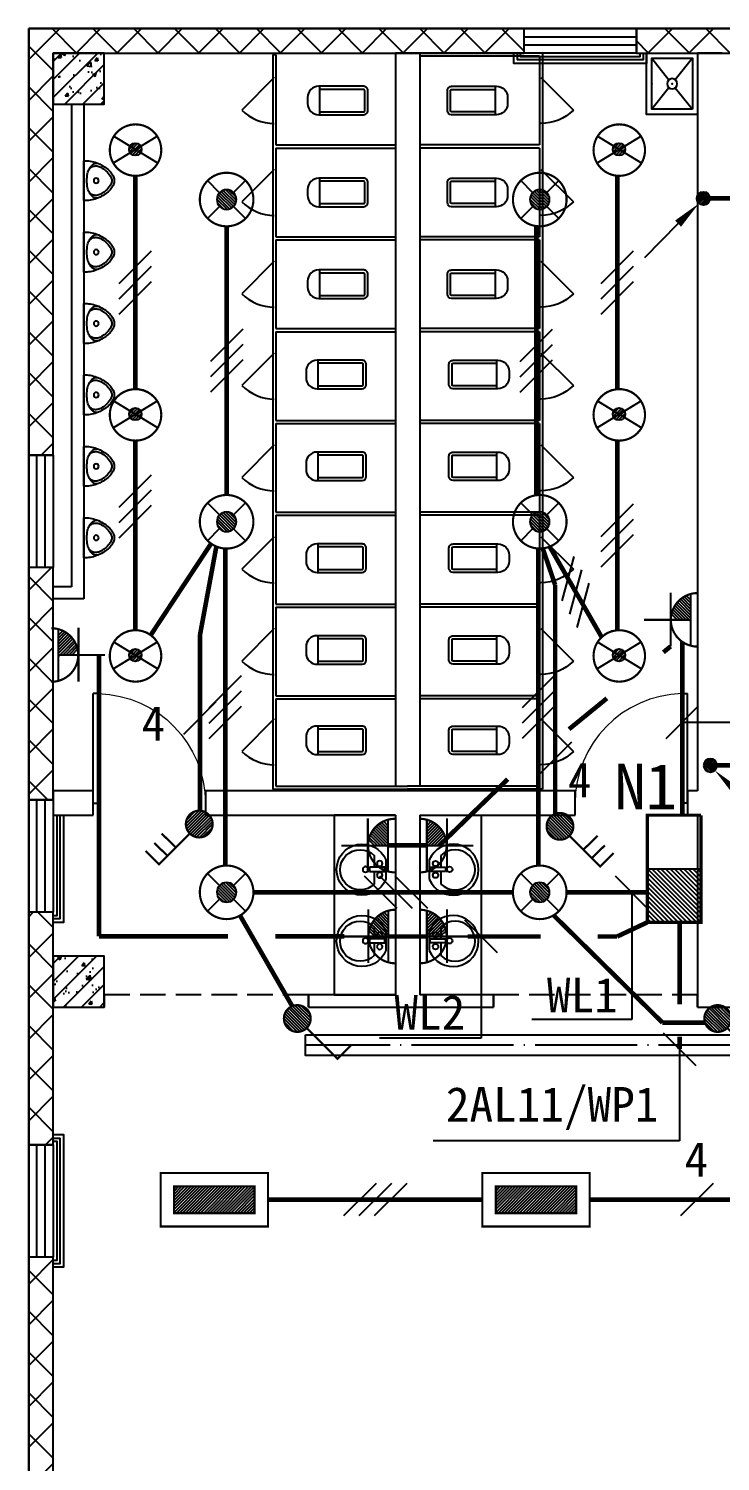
# Model space of a CAD drawing. Header units: millimetres. Extents: x -633009578 to 5705885, y -633235091 to 2571734.
# Drawn here: x 2777580 to 2784352, y 1977798 to 1991840 of the extents above; entities that cross this region are included whole.
import ezdxf

# ---------------------------------------------------------------- set-up
doc = ezdxf.new("R2010")
doc.units = ezdxf.units.MM
doc.header["$LTSCALE"] = 1000
doc.header["$MEASUREMENT"] = 0
doc.linetypes.add('DASH', pattern=[0.35, 0.25, -0.1])
doc.linetypes.add('DOTE', pattern=[2.4200000000000004, 2, -0.2, 0.02, -0.2])
doc.layers.get('0').update_dxf_attribs({"color": 9})
for name, color, linetype in [('3T_WOOD', 21, 'Continuous'), ('A-COLUM(柱)', 255, 'Continuous'), ('A-DOOR(门）', 4, 'Continuous'), ('A-F-AREA(计算)', 5, 'Continuous'), ('A-FLOR(看线)', 8, 'Continuous'), ('A-HATH(填充)', 8, 'Continuous'), ('A-LM-RAIL(栏杆)', 167, 'Continuous'), ('A-LVTY(厨卫)', 8, 'Continuous'), ('A-WALL(墙)', 255, 'Continuous'), ('A-WINDOW（窗）', 4, 'Continuous'), ('WALL', 9, 'Continuous'), ('电-弱电平面-箭头', 3, 'Continuous'), ('电-强电平面-标注', 3, 'Continuous'), ('电-强电平面-线缆', 3, 'Continuous'), ('电-桥架', 4, 'Continuous'), ('设备-动力', 3, 'Continuous'), ('设备-插座', 3, 'Continuous'), ('设备-照明', 3, 'Continuous'), ('设备-箱柜', 3, 'Continuous')]:
    doc.layers.add(name, color=color, linetype=linetype)
doc.styles.add('ELEC-DIM', font='simhei.ttf')
doc.styles.add('IDQSTYLE', font='simhei.ttf', dxfattribs={"width": 0.707, "bigfont": 'hztxt.shx'})
pattern_1 = [(45, (-1310357.920547385, -2.793967723846436e-09), (-200.0002033111466, 200.0002033111467), []), (135, (-1310357.920547385, -2.793967723846436e-09), (-200.0002033111467, -200.0002033111466), [])]

# ---------------------------------------------------------------- blocks, each defined once
blk = doc.blocks.new('_LV6')
for p, q in [((-139.7834388052397, -340), (-139.7834388052361, -779.6564289797607)), ((-109.7834388052433, -340), (-109.7834388052397, -769.6564289797607)), ((99.78343880523971, -300), (-99.78343880523971, -300)), ((99.78343880524335, -330), (-99.78343880524335, -330)), ((109.7834388052433, -769.6564289797607), (109.7834388052433, -340)), ((139.7834388052433, -779.6564289797607), (139.7834388052397, -340)), ((139.7834388052433, -769.6564289797607), (-139.7834388052397, -769.6564289797607)), ((-29.78343880523607, -889.6564289797607), (29.78343880524335, -889.6564289797607))]:
    blk.add_line(p, q)
for centre, radius, start, end in [((-99.78343880523971, -340), 40, 90, 180.0000000000002), ((-99.78343880524335, -340), 10, 90, 180.0000000000002), ((99.78343880523971, -340), 40, 2.398081733190338e-13, 90), ((99.78343880524335, -340), 10, 0, 90), ((-29.78343880523607, -779.6564289797607), 110, 180, 270), ((29.78343880524335, -779.6564289797607), 110, 270, 0)]:
    blk.add_arc(centre, radius, start, end)
blk = doc.blocks.new('$plan$00000387')
for points in [[(-195.1053413768082, -0.0007896247711869364), (195.1053413768082, 0.0007896247707321891, -0.056281), (192.2349483853259, -62.07158893748328, -0.051243), (175.2703486377404, -125.5748806645047, -0.047086), (143.6831082538288, -189.724628874892, -0.038643), (109.2489721777902, -237.0609902997553, -0.050944), (77.11679163034205, -267.7759659795192, -0.073316), (36.52038586093977, -290.7338367186967, -0.092337), (0.001018339326947171, -297.5362265440604, -0.092337), (-36.51803354920821, -290.7341323159712, -0.073316), (-77.11462417741222, -267.776590178973, -0.050944), (-109.2474259731857, -237.0618745823472, -0.038643), (-143.6819452275654, -189.7257908973352, -0.047086), (-175.269704824098, -125.5762993672297, -0.051243), (-192.2348186147988, -62.07314493917374, -0.056281)], [(0.0004063761161887669, -146.3291454144546, 0.999985), (0.0002089799604618747, -97.55313528460101, 0.999985)]]:
    blk.add_lwpolyline(points, format="xyb", close=True)
for points in [[(-169.3906686580854, -140.1226315288268, -0.078162), (-170.9980199055512, -114.6377667698976, -0.158684), (-159.1263041735847, -87.15485956814655, -0.087457), (-117.404978437914, -53.84085994681891, -0.073385), (-70.49119853318143, -36.56470876068397, -0.051629), (0.0003042701246158686, -29.26612660759247), (0.0003042701246158686, -29.26612660759247, -0.051629), (70.49149449189827, -36.56413818386, -0.073385), (117.4050415866323, -53.83990962471171, -0.087457), (159.1270096202247, -87.15357250312127, -0.158684), (170.9989478331345, -114.6363836417117, -0.078162), (169.3918028553499, -140.1212604160505)], [(117.0630501052547, -53.65384373908455, -0.099174), (138.5356947175851, -84.86577428893679, -0.110283), (144.8304822659725, -118.461657304113, -0.092873), (136.0170142026468, -157.9354627454745, -0.05733), (119.0399966660161, -187.626263302564, -0.037877), (85.37168024390257, -226.8225566132141, -0.072182), (35.33205354717484, -264.1794573646985, -0.124936), (0.001291311165005027, -273.1480356215775), (0.001291311165005027, -273.1480356215775, -0.124936), (-35.32991617790412, -264.1797433356796, -0.072182), (-85.36984427394054, -226.8232476352587, -0.037877), (-119.0384779452529, -187.6272268447183, -0.05733), (-136.0157358103124, -157.9365637070459, -0.092873), (-144.8298950764129, -118.4628296054302, -0.110283), (-138.5353804395845, -84.8668946738876, -0.099174), (-117.0629874684723, -53.65479130090807)]]:
    blk.add_lwpolyline(points, format="xyb")
blk = doc.blocks.new('$lvtry$00000191')
at = {"color": 0}
for p, q in [((-250, -50, 1e-08), (-39.04344047215272, -218.7652476222793, 1e-08)), ((39.04344047215272, -218.7652476222793, 1e-08), (250, -50, 1e-08)), ((-250, -450, 1e-08), (-39.04344047215272, -281.2347523777207, 1e-08)), ((39.04344047215272, -281.2347523777244, 1e-08), (250, -450, 1e-08))]:
    blk.add_line(p, q, dxfattribs=at)
at = {"color": 0, "elevation": 1e-08}
for points in [[(300, -500), (300, 0), (-300, 0), (-300, -500)], [(250, -450), (250, -50), (-250, -50), (-250, -450)]]:
    blk.add_lwpolyline(points, close=True, dxfattribs=at)
at = {"color": 0}
blk.add_circle((0, -250, 1e-08), 50, dxfattribs=at)
for p in [(0, -50, 1e-08), (0, -250, 1e-08)]:
    blk.add_point(p, dxfattribs=at)
blk = doc.blocks.new('$plan$00001628')
for p, q in [((-20.3236661099927, -1.818989403545856e-12), (20.3236661099927, 0)), ((20.3236661099927, 0), (20.3236661099927, -150.0481350782702)), ((-23.39245275389476, -103.9428290335418), (-143.6423603250569, -103.9428290335418)), ((-20.3236661099927, -150.0481350782702), (-20.3236661099927, -1.818989403545856e-12)), ((136.0209855338053, -103.9428290335418), (23.52693074955823, -103.9428290335418)), ((20.3236661099927, -150.0481350782702), (-20.3236661099927, -150.0481350782702))]:
    blk.add_line(p, q)
blk.add_lwpolyline([(-96.62842091566199, 9.318928566552131, 5.110403953654916), (92.21216199610717, 9.318928566550312)], format="xyb", close=True)
for centre, radius in [((-57.16031093435413, -51.98476159802703), 26.67481176936781), ((57.16031093435413, -51.98476159802703), 26.67481176936781), ((0, -190.1098522697775), 27.77136210564822)]:
    blk.add_circle(centre, radius)
blk.add_arc((-3.810687395625791, -242.5466148261803), 196.885515440561, 135.2526700260475, 44.74732997395247)
blk = doc.blocks.new('$TCHSYS$WIN2D')
for p, q in [((-0.5, 0.5), (0.5, 0.5)), ((-0.5, 0.5), (-0.4999999999999999, -0.5)), ((0.5, 0.5), (0.4999999999999998, -0.5)), ((0.5, 0.1666666666666666), (-0.5, 0.1666666666666666)), ((0.5, -0.1666666666666667), (-0.5, -0.1666666666666667)), ((-0.4999999999999999, -0.5), (0.5, -0.5))]:
    blk.add_line(p, q)
blk = doc.blocks.new('$DorLib2D$00000114')
at = {"color": 0}
blk.add_line((0.4999999999999964, 3.552713678800501e-15), (-0.2071067811864751, 0.7071067811864857), dxfattribs=at)
blk.add_arc((0.5000000000013856, -1.154631945610163e-12), 1.000000000001696, 135, 180, dxfattribs=at)
blk = doc.blocks.new('$DorLib2D$00000001')
for p, q in [((0.45, 0.9750000000000001), (0.5000000000000002, 0.9750000000000001)), ((0.45, 0), (0.45, 0.9750000000000001)), ((0.5, 0), (0.5, 0.9750000000000001)), ((0.5, 0), (0.45, 0))]:
    blk.add_line(p, q)
at = {"lineweight": 13}
blk.add_arc((0.475, 0), 0.975, 91.4692835813538, 180, dxfattribs=at)
blk = doc.blocks.new('_FZH')
h = blk.add_hatch()
h.set_pattern_fill('钢筋混凝土', color=256, scale=0.1, style=0)
h.set_pattern_definition([(45, (0, 0), (-0.1767766952966369, 0.1767766952966369), []), (50, (0, 0), (0.7172601826007535, -0.06275213498259512), [0.07500000000000001, -0.8250000000000001]), (355, (0, 0), (-0.138751333613, 0.7521921337000119), [0.06, -0.66]), (100.4514, (0.05977168000000001, -0.00522934), (0.5785093817140216, 0.6894395420609536), [0.06374019, -0.701142112]), (46.1842, (0, 0.2), (1.067241048625645, -0.1655190143290181), [0.1125, -1.2375]), (96.6356, (0.088936745, 0.186206693), (0.9346627055487033, 0.9741178709004418), [0.095610288, -1.051713]), (351.1842, (0, 0.2), (0.9346619451336272, 0.9741186009253247), [0.09000000000000001, -0.9900000000000001]), (21, (0.1, 0.15), (0.5969070521184617, -0.4026188906653388), [0.07500000000000001, -0.8250000000000001]), (326, (0.1, 0.15), (0.2433153319215824, 0.7251500450468529), [0.06, -0.66]), (71.4514, (0.149742233, 0.116448394), (0.84022262858149, 0.3225304967099524), [0.06374019, -0.701142112]), (37.50000000000001, (0, 0), (0.01215985531729062, 0.3328938538313115), [0, -0.652, 0, -0.67, 0, -0.6625000000000001]), (7.499999999999999, (0, 0), (0.2630695374421486, 0.3944117118823603), [0, -0.382, 0, -0.637, 0, -0.2525]), (-32.5, (-0.223, 0), (0.533822436172409, -0.02255487173437976), [0, -0.25, 0, -0.78, 0, -1.035]), (-42.5, (-0.323, 0), (0.5831861693423862, 0.1001049823323177), [0, -0.325, 0, -0.518, 0, -0.735])])
h.paths.add_polyline_path([(-0.5, -0.5), (0.5, -0.5), (0.5, 0.5), (-0.5, 0.5)])
blk.add_lwpolyline([(-0.5, -0.5), (0.5, -0.5), (0.5, 0.5), (-0.5, 0.5)], close=True)
blk = doc.blocks.new('9-3-1')
at = {"layer": 'A-HATH(填充)'}
h = blk.add_hatch(dxfattribs=at)
h.set_pattern_fill('多孔材料', color=256, scale=100, style=0)
h.set_pattern_definition(pattern_1)
h.paths.add_polyline_path([(1121940.598288329, 1313622.080887662), (1126550.598289082, 1313622.080887658), (1126550.598289082, 1313862.080887666), (1121700.598288329, 1313862.080887662)])
h = blk.add_hatch(dxfattribs=at)
h.set_pattern_fill('多孔材料', color=256, scale=100, style=0)
h.set_pattern_definition(pattern_1)
h.paths.add_polyline_path([(1121700.598288329, 1313862.080887662), (1121700.598288324, 1309682.080886329), (1121940.598288325, 1309682.08088633), (1121940.598288329, 1313622.080887662)])
h = blk.add_hatch(dxfattribs=at)
h.set_pattern_fill('多孔材料', color=256, scale=100, style=0)
h.set_pattern_definition(pattern_1)
h.paths.add_polyline_path([(1127650.598288573, 1313622.080887658), (1129930.598288573, 1313622.080887658), (1129930.598288574, 1313862.080887666), (1127650.598288573, 1313862.080887666)])
h = blk.add_hatch(dxfattribs=at)
h.set_pattern_fill('多孔材料', color=256, scale=100, style=0)
h.set_pattern_definition(pattern_1)
h.paths.add_polyline_path([(1121700.598288324, 1308582.080886329), (1121700.598288323, 1306302.080885312), (1121940.598288324, 1306302.080885312), (1121940.598288325, 1308582.08088633)])
h = blk.add_hatch(dxfattribs=at)
h.set_pattern_fill('多孔材料', color=256, scale=100, style=0)
h.set_pattern_definition(pattern_1)
h.paths.add_polyline_path([(1121700.598288323, 1305202.080885312), (1121700.598288323, 1302922.080886329), (1121940.598288324, 1302922.08088633), (1121940.598288324, 1305202.080885312)])
h = blk.add_hatch(dxfattribs=at)
h.set_pattern_fill('多孔材料', color=256, scale=100, style=0)
h.set_pattern_definition(pattern_1)
h.paths.add_polyline_path([(1121700.598288323, 1301822.080886329), (1121700.598288323, 1299322.080887855), (1121940.598288324, 1299322.080887855), (1121940.598288324, 1301822.08088633)])
at = {"layer": 'A-F-AREA(计算)'}
blk.add_lwpolyline([(1121700.575826842, 1313862.080936), (1255980.575826842, 1313862.080936), (1255980.575826842, 1177782.080936), (1121700.575826842, 1177782.080936)], close=True, dxfattribs=at)
at = {"layer": 'A-FLOR(看线)'}
for points in [[(1127750.598293547, 1313622.080887594), (1127750.598293547, 1313522.080887594), (1126450.598293509, 1313522.080887594), (1126450.598293509, 1313622.080887575)], [(1122040.598288341, 1306152.0808877), (1122040.598288341, 1305102.080889869), (1121940.598288359, 1305102.080889869)], [(1121940.598288327, 1303022.08089049), (1122040.598288327, 1303022.08089049), (1122040.598288327, 1301722.080890452), (1121940.598288346, 1301722.080890452)]]:
    blk.add_lwpolyline(points, dxfattribs=at)
at = {"layer": 'A-LM-RAIL(栏杆)'}
for points in [[(1127715.598293547, 1313622.080887594), (1127715.598293547, 1313557.080887594), (1126485.598293509, 1313557.080887594), (1126485.598293509, 1313622.080887575)], [(1127685.598293547, 1313622.080887594), (1127685.598293547, 1313587.080887594), (1126515.598293509, 1313587.080887594), (1126515.598293509, 1313622.080887575)], [(1122005.598288341, 1306152.0808877), (1122005.598288341, 1305137.080889869), (1121940.598288359, 1305137.080889869)], [(1121975.598288341, 1306152.0808877), (1121975.598288341, 1305167.080889869), (1121940.598288359, 1305167.080889869)], [(1121940.598288327, 1302987.08089049), (1122005.598288327, 1302987.08089049), (1122005.598288327, 1301757.080890452), (1121940.598288346, 1301757.080890452)], [(1121940.598288327, 1302957.08089049), (1121975.598288327, 1302957.08089049), (1121975.598288327, 1301787.080890452), (1121940.598288346, 1301787.080890452)]]:
    blk.add_lwpolyline(points, dxfattribs=at)
at = {"layer": 'A-LVTY(厨卫)'}
for p, q in [((1124090.598288243, 1313607.080887659), (1124090.598288247, 1312707.080887659)), ((1124120.598288243, 1313607.080887659), (1124090.598288243, 1313607.080887659)), ((1124120.598288243, 1313607.080887659), (1124120.598288328, 1312722.080887747)), ((1126730.598288348, 1313622.080887695), (1125530.598288182, 1313622.080887699)), ((1126700.598288348, 1313592.080887698), (1125530.598288182, 1313592.080887702)), ((1126700.598288348, 1313592.080887698), (1126700.598288344, 1312722.08088776)), ((1126730.598288348, 1313622.080887695), (1126730.598288431, 1312707.080887659)), ((1124090.598288248, 1312707.080887659), (1124090.598288251, 1311807.080887659)), ((1124120.598288328, 1312722.080887747), (1125290.598288147, 1312722.080887752)), ((1124120.598288328, 1312692.08088775), (1124120.598288331, 1311822.080887815)), ((1124120.598288328, 1312692.08088775), (1125290.598288147, 1312692.080887754)), ((1126700.598288344, 1312722.08088776), (1125530.598288336, 1312722.080887764)), ((1126700.598288344, 1312692.080887762), (1125530.598288336, 1312692.080887767)), ((1126700.598288344, 1312692.080887762), (1126700.598288341, 1311822.080887828)), ((1126730.598288435, 1312707.080887659), (1126730.598288431, 1311807.080887659)), ((1124090.598288251, 1311807.080887659), (1124090.598288255, 1310907.080887659)), ((1124120.598288331, 1311822.080887815), (1125290.598288336, 1311822.080887819)), ((1126700.598288341, 1311822.080887828), (1125530.598288336, 1311822.080887832)), ((1126730.598288431, 1311807.080887659), (1126730.598288427, 1310907.080887659)), ((1124120.598287789, 1311792.080887817), (1124120.598287793, 1310922.080887502)), ((1124120.598287789, 1311792.080887817), (1125290.598288336, 1311792.080887821)), ((1126700.598288341, 1311792.080887456), (1125530.598288336, 1311792.08088746)), ((1126700.598288341, 1311792.080887456), (1126700.598288337, 1310922.080887516)), ((1124090.598288251, 1310907.080887659), (1124090.598288255, 1310007.080887659)), ((1124120.598287793, 1310922.080887502), (1125290.598288336, 1310922.080887506)), ((1124120.598288335, 1310892.080887879), (1124120.598288339, 1310022.080887562)), ((1124120.598288335, 1310892.080887879), (1125290.598288336, 1310892.080887883)), ((1126700.598288337, 1310922.080887516), (1125530.598288336, 1310922.08088752)), ((1126700.598288879, 1310892.080887518), (1125530.598288336, 1310892.080887523)), ((1126700.598288879, 1310892.080887518), (1126700.598288875, 1310022.080887577)), ((1126730.598288431, 1310907.080887659), (1126730.598288427, 1310007.080887659)), ((1124090.598288251, 1310007.080887659), (1124090.598288255, 1309107.080887659)), ((1124120.598288339, 1310022.080887562), (1125290.598288336, 1310022.080887566)), ((1124120.598288339, 1309992.080887564), (1124120.598288343, 1309122.080887621)), ((1124120.598288339, 1309992.080887564), (1125290.598288336, 1309992.080887568)), ((1126700.598288875, 1310022.080887577), (1125530.598288336, 1310022.080887581)), ((1126700.598288333, 1309992.080887579), (1125530.598288336, 1309992.080887583)), ((1126700.598288333, 1309992.080887579), (1126700.598288329, 1309122.080887636)), ((1126730.598288431, 1310007.080887659), (1126730.598288427, 1309107.080887659)), ((1124090.598288367, 1309107.080887719), (1124090.598288371, 1308207.080887719)), ((1124120.598288343, 1309122.080887621), (1125290.598288336, 1309122.080887625)), ((1124120.598288343, 1309092.080887623), (1124120.598288346, 1308222.08088768)), ((1124120.598288343, 1309092.080887623), (1125290.598288336, 1309092.080887627)), ((1126700.598288329, 1309122.080887636), (1125530.598288627, 1309122.080887641)), ((1126700.598288872, 1309092.080887638), (1125530.598288627, 1309092.080887642)), ((1126700.598288872, 1309092.080887638), (1126700.598288868, 1308222.080887696)), ((1126730.598288547, 1309107.080887719), (1126730.598288543, 1308207.080887719)), ((1124090.598288367, 1308207.080887779), (1124090.598288371, 1307307.080887779)), ((1124120.598288346, 1308222.08088768), (1125290.598288156, 1308222.080887685)), ((1124120.598288346, 1308192.080887682), (1124120.59828835, 1307322.080887739)), ((1124120.598288346, 1308192.080887682), (1125290.598288156, 1308192.080887686)), ((1126700.598288868, 1308222.080887696), (1125530.598288627, 1308222.0808877)), ((1126700.598288325, 1308192.080887698), (1125530.598288627, 1308192.080887702)), ((1126700.598288325, 1308192.080887698), (1126700.598288322, 1307322.080887756)), ((1126730.598288547, 1308207.080887779), (1126730.598288543, 1307307.080887779)), ((1124090.598288261, 1307322.080887644), (1124090.598288354, 1306407.080887799)), ((1124120.59828835, 1307322.080887739), (1125290.598288156, 1307322.080887744)), ((1126700.598288322, 1307322.080887756), (1125530.598288457, 1307322.08088776)), ((1126730.59828844, 1307322.080887644), (1126730.598288318, 1306407.080887442)), ((1124120.598287808, 1307292.080887741), (1124120.598287811, 1306437.080887423)), ((1124120.598287808, 1307292.080887741), (1125290.598288156, 1307292.080887745)), ((1126700.598288322, 1307292.080887758), (1125530.598288457, 1307292.080887762)), ((1126700.598288322, 1307292.080887758), (1126700.598288318, 1306437.080887815)), ((1124090.598288354, 1306407.080887799), (1125410.59828835, 1306407.080887649)), ((1124120.598287811, 1306437.080887423), (1125410.59828835, 1306437.080887649)), ((1126700.598288318, 1306437.080887815), (1125410.59828835, 1306437.080887649)), ((1126730.598288318, 1306407.080887442), (1125410.59828835, 1306407.080887649))]:
    blk.add_line(p, q, dxfattribs=at)
for points in [[(1125290.598288234, 1306152.080887572), (1124690.598288218, 1306152.080887572), (1124690.598288318, 1304392.080887759), (1125290.598288333, 1304392.080887759)], [(1125530.598288469, 1306152.080887572), (1126130.598288485, 1306152.080887572), (1126130.598288368, 1304392.080887801), (1125530.598288353, 1304392.080887801)]]:
    blk.add_lwpolyline(points, dxfattribs=at)
at = {"layer": 'A-WALL(墙)'}
for p, q in [((1125290.598288147, 1313622.0808877), (1125290.598288341, 1312707.080887664)), ((1125530.598288182, 1313622.080887699), (1125290.598288147, 1313622.0808877)), ((1125530.598288182, 1313622.080887699), (1125530.598288341, 1312707.080887664)), ((1128250.598288394, 1313622.080887665), (1128250.598288328, 1306392.080887688)), ((1128490.598288394, 1313622.080887664), (1128250.598288394, 1313622.080887665)), ((1122120.596974929, 1313122.080887664), (1122120.59697501, 1308392.080889231)), ((1122240.596974929, 1313122.080887664), (1122240.596975011, 1308272.080889853)), ((1125290.598288341, 1312707.080887664), (1125290.598288341, 1311807.080887664)), ((1125530.598288341, 1312707.080887664), (1125530.598288341, 1311807.080887664)), ((1125290.598288341, 1311807.080887664), (1125290.598288341, 1310907.080887664)), ((1125530.598288341, 1311807.080887664), (1125530.598288341, 1310907.080887664)), ((1125290.598288341, 1310907.080887664), (1125290.598288341, 1310007.080887664)), ((1125530.598288341, 1310907.080887664), (1125530.598288341, 1310007.080887664)), ((1125290.598288341, 1310007.080887664), (1125290.598288341, 1309107.080887664)), ((1125530.598288341, 1310007.080887664), (1125530.598288341, 1309107.080887664)), ((1125290.598288341, 1309107.080887664), (1125290.598288341, 1308207.080887724)), ((1125530.598288341, 1309107.080887664), (1125530.598288341, 1308207.080887724)), ((1122120.59697501, 1308392.080889231), (1121940.598288645, 1308392.080887641)), ((1121940.598288662, 1308272.080887641), (1121940.598288645, 1308392.080887641)), ((1122240.596975011, 1308272.080889853), (1121940.598288662, 1308272.080887641)), ((1125290.598288341, 1308207.080887724), (1125290.598288341, 1307307.080887784)), ((1125530.598288341, 1308207.080887724), (1125530.598288341, 1307307.080887784)), ((1125290.598288341, 1307307.080887784), (1125290.598288493, 1306437.08088782)), ((1125530.598288341, 1307307.080887784), (1125530.598288457, 1306437.080887819)), ((1122330.598288573, 1306392.080887794), (1121940.598288325, 1306392.080887757)), ((1121940.598288325, 1306392.080887757), (1121940.598288325, 1306152.080887757)), ((1122330.598288574, 1306152.080887841), (1122330.598288573, 1306392.080887794)), ((1125410.598288351, 1306392.080887757), (1123430.598288574, 1306392.080887794)), ((1123430.598288574, 1306392.080887794), (1123430.598288574, 1306152.080887854)), ((1127050.598288574, 1306392.080887708), (1125410.598288351, 1306392.080887757)), ((1127050.598288573, 1306152.080887683), (1127050.598288574, 1306392.080887708)), ((1128250.598288328, 1306392.080887688), (1128150.598288573, 1306392.080887682)), ((1128150.598288573, 1306392.080887682), (1128150.598288573, 1306152.080887683)), ((1121940.598288325, 1306152.080887757), (1122330.598288574, 1306152.080887841)), ((1123430.598288574, 1306152.080887854), (1125290.598288336, 1306152.080887796)), ((1125290.598288336, 1306152.080887796), (1125290.598288337, 1304392.080887714)), ((1125530.598288337, 1306152.080887688), (1125530.598288337, 1304392.080887846)), ((1125530.598288337, 1306152.080887688), (1127050.598288573, 1306152.080887683)), ((1128150.598288573, 1306152.080887683), (1128250.598288493, 1306152.080887688)), ((1128250.598288493, 1306152.080887688), (1128250.598288482, 1304392.080887846)), ((1125290.598288337, 1304392.080887714), (1124440.598288065, 1304392.080887788)), ((1124440.598288065, 1304392.080887788), (1124440.598288065, 1304272.080887714)), ((1126250.598288065, 1304392.080887894), (1125530.598288337, 1304392.080887846)), ((1126250.598288065, 1304272.080887846), (1126250.598288065, 1304392.080887894)), ((1128250.598288482, 1304392.080887846), (1128250.598288065, 1304272.080887846)), ((1124440.598288065, 1304272.080887714), (1125410.598288351, 1304272.080887759)), ((1125410.598288351, 1304272.080887759), (1126250.598288065, 1304272.080887846)), ((1128250.598288065, 1304272.080887846), (1128370.598288341, 1304272.080887759)), ((1128370.598288341, 1304272.080887664), (1129270.598288573, 1304272.080887757))]:
    blk.add_line(p, q, dxfattribs=at)
at = {"layer": 'A-WINDOW（窗）', "linetype": 'DASH'}
for p, q in [((1122440.598288341, 1304392.080887759), (1122440.598288341, 1304272.080887759)), ((1124440.598288341, 1304392.080887759, 800), (1122440.598288341, 1304392.080887759, 800)), ((1124440.598288341, 1304272.080887759), (1124440.598288341, 1304392.080887759)), ((1126250.598288306, 1304392.080887759), (1126250.598288306, 1304272.080887759)), ((1128250.598288306, 1304392.080887759, 800), (1126250.598288306, 1304392.080887759, 800)), ((1128250.598288306, 1304272.080887759), (1128250.598288306, 1304392.080887759))]:
    blk.add_line(p, q, dxfattribs=at)
at = {"layer": 'WALL'}
for p, q in [((1126550.598289082, 1313862.080887666), (1121700.598288329, 1313862.080887662)), ((1121700.598288329, 1313862.080887662), (1121700.598288324, 1309682.080886329)), ((1126550.598289082, 1313622.080887658), (1126550.598289082, 1313862.080887666)), ((1129930.598288574, 1313862.080887666), (1127650.598288573, 1313862.080887666)), ((1127650.598288573, 1313862.080887666), (1127650.598288573, 1313622.080887658)), ((1121940.598288329, 1313622.080887662), (1126550.598289082, 1313622.080887658)), ((1121940.598288325, 1309682.08088633), (1121940.598288329, 1313622.080887662)), ((1127650.598288573, 1313622.080887658), (1129930.598288573, 1313622.080887658)), ((1121700.598288324, 1309682.080886329), (1121940.598288325, 1309682.08088633)), ((1121700.598288324, 1308582.080886329), (1121700.598288323, 1306302.080885312)), ((1121940.598288325, 1308582.08088633), (1121700.598288324, 1308582.080886329)), ((1121940.598288324, 1306302.080885312), (1121940.598288325, 1308582.08088633)), ((1121700.598288323, 1306302.080885312), (1121940.598288324, 1306302.080885312)), ((1121700.598288323, 1305202.080885312), (1121700.598288323, 1302922.080886329)), ((1121940.598288324, 1305202.080885312), (1121700.598288323, 1305202.080885312)), ((1121940.598288324, 1302922.08088633), (1121940.598288324, 1305202.080885312)), ((1121700.598288323, 1302922.080886329), (1121940.598288324, 1302922.08088633)), ((1121700.598288323, 1301822.080886329), (1121700.598288323, 1299322.080887855)), ((1121940.598288324, 1301822.08088633), (1121700.598288323, 1301822.080886329)), ((1121940.598288324, 1299322.080887855), (1121940.598288324, 1301822.08088633))]:
    blk.add_line(p, q, dxfattribs=at)
at = {"layer": 'A-COLUM(柱)', "xscale": 500, "yscale": 500, "zscale": 500}
for p in [(1122190.598288341, 1313372.080887664), (1122190.598288341, 1304522.080887664)]:
    blk.add_blockref('_FZH', p, dxfattribs=at)
at = {"layer": 'A-DOOR(门）', "xscale": -1100, "yscale": 1100, "zscale": 1100}
blk.add_blockref('$DorLib2D$00000001', (1122880.598288355, 1306272.080887757), dxfattribs=at)
at = {"layer": 'A-DOOR(门）', "extrusion": (0, 0, -1), "xscale": -1100, "yscale": 1100, "zscale": 1100}
blk.add_blockref('$DorLib2D$00000001', (-1127600.598288341, 1306272.080887757), dxfattribs=at)
at = {"layer": 'A-LVTY(厨卫)', "xscale": -1}
for name, p, rotation in [('$lvtry$00000191', (1127750.598288394, 1313322.080887662, -1e-08), 89.99999999999999), ('_LV6', (1125500.597305389, 1313157.080887764), 90.00000000000006), ('_LV6', (1125500.597305389, 1312257.080887764), 90.00000000000006), ('_LV6', (1125500.597305386, 1311357.080887764), 90.00000000000006), ('_LV6', (1125515.597305337, 1310472.080887716), 90.00000000000006), ('_LV6', (1125515.597305337, 1309572.080887716), 90.00000000000006), ('_LV6', (1125515.597305453, 1308672.080887776), 90.00000000000006), ('_LV6', (1125515.597305453, 1307772.080887836), 90.00000000000006), ('_LV6', (1125515.597305347, 1306887.080887701), 90.00000000000006), ('$plan$00001628', (1125188.81008825, 1305622.080887665), 270), ('$plan$00001628', (1125188.81008825, 1304922.080887665), 270)]:
    blk.add_blockref(name, p, dxfattribs=dict(at, rotation=rotation))
at = {"layer": 'A-LVTY(厨卫)', "yscale": 450, "zscale": 100}
for p, xscale, rotation in [((1124105.598288242, 1313157.08088766), 450, 89.99999999978503), ((1126715.598288436, 1313157.08088766), -450, 269.999999999785), ((1124105.598288246, 1312257.08088766), 450, 89.99999999978503), ((1126715.598288436, 1312257.08088766), -450, 269.999999999785), ((1124105.598288249, 1311357.08088766), 450, 89.99999999978503), ((1126715.598288432, 1311357.08088766), -450, 269.999999999785), ((1124105.598288253, 1310457.080887659), 450, 89.99999999978503), ((1126715.598288429, 1310457.080887659), -450, 269.999999999785), ((1124105.598288253, 1309557.080887659), 450, 89.99999999978503), ((1126715.598288429, 1309557.080887659), -450, 269.999999999785), ((1124105.598288369, 1308657.080887719), 450, 89.99999999978503), ((1126715.598288545, 1308657.080887719), -450, 269.999999999785), ((1124105.598288369, 1307757.080887779), 450, 89.99999999978503), ((1126715.598288545, 1307757.080887779), -450, 269.999999999785), ((1124105.598288262, 1306872.080887644), 450, 89.99999999978503), ((1126715.598288439, 1306872.080887644), -450, 269.999999999785)]:
    blk.add_blockref('$DorLib2D$00000114', p, dxfattribs=dict(at, xscale=xscale, rotation=rotation))
at = {"layer": 'A-LVTY(厨卫)'}
for name, p, rotation in [('_LV6', (1125320.599271288, 1313157.080887764), 269.9999999999999), ('$plan$00000387', (1122240.597221108, 1312372.080945809), 90.00000000000001), ('_LV6', (1125320.599271292, 1312257.080887764), 269.9999999999999), ('$plan$00000387', (1122240.597221108, 1311672.080945809), 90.00000000000001), ('_LV6', (1125320.599271296, 1311357.080887764), 269.9999999999999), ('$plan$00000387', (1122240.597221108, 1310972.080945809), 90.00000000000001), ('_LV6', (1125305.599271344, 1310472.080887716), 269.9999999999999), ('$plan$00000387', (1122240.597221108, 1310272.080945809), 90.00000000000001), ('$plan$00000387', (1122240.597221108, 1309572.080945809), 90.00000000000001), ('_LV6', (1125305.599271344, 1309572.080887716), 269.9999999999999), ('$plan$00000387', (1122240.597221108, 1308872.080945809), 90.00000000000001), ('_LV6', (1125305.59927146, 1308672.080887776), 269.9999999999999), ('_LV6', (1125305.59927146, 1307772.080887836), 269.9999999999999), ('_LV6', (1125305.599271354, 1306887.080887701), 269.9999999999999), ('$plan$00001628', (1125632.386488445, 1305622.080887665), 90.00000000000001), ('$plan$00001628', (1125632.386488445, 1304922.080887665), 90.00000000000001)]:
    blk.add_blockref(name, p, dxfattribs=dict(at, rotation=rotation))
at = {"layer": 'A-WINDOW（窗）', "extrusion": (0, 0, -1), "xscale": -1100, "yscale": 240, "zscale": 1100, "rotation": 180}
blk.add_blockref('$TCHSYS$WIN2D', (-1127100.598288977, 1313742.080887664), dxfattribs=at)
at = {"layer": 'A-WINDOW（窗）', "xscale": 1100, "yscale": 240, "zscale": 1100, "rotation": 270}
for p in [(1121820.598288325, 1309132.080886077), (1121820.598288325, 1305752.080885339), (1121820.598288325, 1302372.080886076)]:
    blk.add_blockref('$TCHSYS$WIN2D', p, dxfattribs=at)
blk = doc.blocks.new('*X353')
at = {"color": 0, "linetype": 'Continuous'}
for p, q in [((277.1059544658493, 221.9516255332986), (279.536990929048, 224.3826619964973)), ((277.1059544658493, 222.2344682457732), (279.2541482165735, 224.3826619964973)), ((277.1059544658493, 222.5173109582479), (278.9713055040988, 224.3826619964973)), ((277.1059544658493, 222.8001536707225), (278.6884627916242, 224.3826619964973)), ((277.1059544658493, 223.0829963831971), (278.4056200791496, 224.3826619964973)), ((277.1059544658493, 223.3658390956717), (278.122777366675, 224.3826619964973)), ((277.1059544658493, 223.6486818081463), (277.8399346542004, 224.3826619964973)), ((277.1059544658493, 223.9315245206209), (277.5570919417257, 224.3826619964973)), ((277.1059544658493, 224.2143672330955), (277.2742492292511, 224.3826619964973)), ((277.3198336415227, 221.8826619964973), (279.8198336415227, 224.3826619964973)), ((277.6026763539973, 221.8826619964973), (280.1026763539973, 224.3826619964973)), ((277.8855190664719, 221.8826619964973), (280.3855190664719, 224.3826619964973)), ((278.1683617789465, 221.8826619964973), (280.6683617789466, 224.3826619964973)), ((278.4512044914212, 221.8826619964973), (280.9512044914212, 224.3826619964973)), ((278.7340472038958, 221.8826619964973), (281.2340472038958, 224.3826619964973)), ((279.0168899163704, 221.8826619964973), (281.5168899163704, 224.3826619964973)), ((279.299732628845, 221.8826619964973), (281.799732628845, 224.3826619964973)), ((279.5825753413196, 221.8826619964973), (282.0825753413196, 224.3826619964973)), ((279.8654180537943, 221.8826619964973), (282.3654180537943, 224.3826619964973)), ((280.1482607662689, 221.8826619964973), (282.6482607662689, 224.3826619964973)), ((280.4311034787435, 221.8826619964973), (282.9311034787435, 224.3826619964973)), ((280.7139461912181, 221.8826619964973), (283.2139461912181, 224.3826619964973)), ((280.9967889036927, 221.8826619964973), (283.4967889036927, 224.3826619964973)), ((281.2796316161674, 221.8826619964973), (283.7796316161674, 224.3826619964973)), ((281.5624743286419, 221.8826619964973), (284.062474328642, 224.3826619964973)), ((281.8453170411166, 221.8826619964973), (284.3453170411166, 224.3826619964973)), ((282.1281597535912, 221.8826619964973), (284.6059544658494, 224.3604567087555)), ((282.4110024660658, 221.8826619964973), (284.6059544658494, 224.0776139962809)), ((282.6938451785405, 221.8826619964973), (284.6059544658494, 223.7947712838063)), ((282.976687891015, 221.8826619964973), (284.6059544658494, 223.5119285713317)), ((283.2595306034897, 221.8826619964973), (284.6059544658494, 223.229085858857)), ((283.5423733159643, 221.8826619964973), (284.6059544658494, 222.9462431463824)), ((283.8252160284389, 221.8826619964973), (284.6059544658494, 222.6634004339078)), ((284.1080587409135, 221.8826619964973), (284.6059544658494, 222.3805577214332)), ((284.3909014533882, 221.8826619964973), (284.6059544658494, 222.0977150089586))]:
    blk.add_line(p, q, dxfattribs=at)
blk = doc.blocks.new('HC000062')
at = {"color": 0, "linetype": 'Continuous', "const_width": 0.2}
for points in [[(-4.97662087547036, 2.499999999999943), (5.023379124529697, 2.499999999999943), (5.023379124529697, -2.500000000000057), (-4.97662087547036, -2.500000000000057), (-4.97662087547036, 2.499999999999943)], [(-3.72662087547036, 1.25), (-3.72662087547036, -1.250000000000057), (3.773379124529697, -1.250000000000057), (3.773379124529697, 1.25), (-3.72662087547036, 1.25)]]:
    blk.add_lwpolyline(points, dxfattribs=at)
at = {"color": 0, "linetype": 'Continuous'}
blk.add_blockref('*X353', (-280.8325753413197, -223.1326619964974), dxfattribs=at)
at = {"color": 0, "style": 'IDQSTYLE', "width": 0.7}
blk.add_attdef('PSFHATT', (7.023379124529697, -2.500000000000057), '', height=2.5, dxfattribs=at)
blk = doc.blocks.new('*X126')
at = {"color": 0, "linetype": 'Continuous'}
for p, q in [((192.590110055903, 446.7242872143482), (193.9264208598343, 448.0605980182795)), ((192.6512440212146, 447.2096852483717), (193.4410228258108, 447.9994640529679)), ((192.666080612941, 446.3759937026742), (194.2747143715083, 447.9846274612416)), ((192.8122309321682, 446.0978799531896), (194.552828120993, 447.8384771420143)), ((193.0126674313866, 445.874052383696), (194.7766556904866, 447.6380406427959)), ((193.2651240367983, 445.7022449203958), (194.9484631537868, 447.3855840373842)), ((193.5780466605768, 445.5909034754624), (195.0598045987202, 447.0726614136058)), ((193.9838870800477, 445.5724798262212), (195.0782282479613, 446.6668209941349))]:
    blk.add_line(p, q, dxfattribs=at)
blk = doc.blocks.new('HC001447')
at = {"color": 0, "linetype": 'Continuous'}
blk.add_line((-5.469508829517324, -5.531426259851287), (-2.364015929042509, -2.356448738054951), dxfattribs=at)
blk.add_lwpolyline([(-2.364015929042509, -2.356448738054951, 0.8, 0, 0), (-0.4121164681388194, -0.4698776614111466, 0, 0, 0)], format="xyseb", dxfattribs=at)
blk.add_circle((0, 0), 0.625, dxfattribs=at)
at = {"color": 0, "linetype": 'Continuous', "xscale": 0.5, "yscale": 0.5, "zscale": 0.5}
blk.add_blockref('*X126', (-96.91845018383214, -223.4069038532592), dxfattribs=at)
at = {"color": 0, "style": 'IDQSTYLE', "width": 0.7}
blk.add_attdef('PSFHATT', (2.62500001, -5.531426259851287), '', height=2.5, dxfattribs=at)
blk = doc.blocks.new('*X153')
at = {"color": 0, "linetype": 'Continuous'}
for p, q in [((234.7655414724513, 317.9212989399893), (239.3433150387835, 322.4990725063215)), ((234.7655414724513, 318.3455630087012), (238.9190509700716, 322.4990725063215)), ((234.7655414724513, 318.7698270774131), (238.4947869013596, 322.4990725063215)), ((234.7655414724513, 319.1940911461251), (238.0705228326477, 322.4990725063215)), ((234.7655414724513, 319.618355214837), (237.6462587639358, 322.4990725063215)), ((234.7655414724513, 320.0426192835489), (237.2219946952239, 322.4990725063215)), ((234.7655414724513, 320.4668833522609), (236.797730626512, 322.4990725063215)), ((234.7655414724513, 320.8911474209728), (236.3734665578, 322.4990725063215)), ((234.7655414724513, 321.3154114896847), (235.9492024890881, 322.4990725063215)), ((234.7655414724513, 321.7396755583966), (235.5249384203761, 322.4990725063215)), ((234.7655414724513, 322.1639396271086), (235.1006743516642, 322.4990725063215)), ((234.7675791074955, 317.4990725063215), (239.7655414724513, 322.4970348712774)), ((235.1918431762074, 317.4990725063215), (239.7655414724513, 322.0727708025654)), ((235.6161072449193, 317.4990725063215), (239.7655414724513, 321.6485067338535)), ((236.0403713136312, 317.4990725063215), (239.7655414724513, 321.2242426651416)), ((236.4646353823431, 317.4990725063215), (239.7655414724513, 320.7999785964296)), ((236.8888994510551, 317.4990725063215), (239.7655414724513, 320.3757145277177)), ((237.313163519767, 317.4990725063215), (239.7655414724513, 319.9514504590058)), ((237.7374275884789, 317.4990725063215), (239.7655414724513, 319.5271863902939)), ((238.1616916571909, 317.4990725063215), (239.7655414724513, 319.1029223215819)), ((238.5859557259028, 317.4990725063215), (239.7655414724513, 318.67865825287)), ((239.0102197946147, 317.4990725063215), (239.7655414724513, 318.2543941841581)), ((239.4344838633266, 317.4990725063215), (239.7655414724513, 317.8301301154461))]:
    blk.add_line(p, q, dxfattribs=at)
blk = doc.blocks.new('HC000435')
at = {"color": 0, "linetype": 'Continuous'}
blk.add_line((2.5, 0), (-2.5, 0), dxfattribs=at)
at = {"color": 0, "linetype": 'Continuous', "const_width": 0.3}
for points in [[(2.5, 0), (2.5, 5), (-2.5, 5)], [(-2.5, 5), (-2.5, 0)], [(-2.5, 0), (-2.5, -5), (2.5, -5), (2.5, 0)]]:
    blk.add_lwpolyline(points, dxfattribs=at)
at = {"color": 0, "linetype": 'Continuous'}
blk.add_blockref('*X153', (-237.2655414724513, -322.4990725063215), dxfattribs=at)
at = {"color": 0, "style": 'IDQSTYLE', "width": 0.7}
blk.add_attdef('PSFHATT', (4.500000000000028, -5), '', height=2.5, dxfattribs=at)
blk = doc.blocks.new('*X150')
at = {"color": 0, "linetype": 'Continuous'}
for p, q in [((279.9420860686181, 223.0907008612197), (280.8979156011271, 224.0465303937287)), ((279.9854805002326, 222.8512525803596), (281.1373638819872, 224.0031359621142)), ((279.9868669209781, 223.4183244260543), (280.5702920362925, 224.0017495413687)), ((280.0743412491943, 222.6572706168466), (281.3313458455001, 223.9142752131524)), ((280.1974871625503, 222.497573817728), (281.4910426446187, 223.7911292997965)), ((280.3519451819565, 222.3691891246596), (281.6194273376872, 223.6366712803903)), ((280.539796743254, 222.2741979734825), (281.7144184888643, 223.4488197190928)), ((280.7702917107533, 222.2218502285072), (281.7667662338396, 223.2183247515934)), ((281.0759642864814, 222.2446800917606), (281.7439363705861, 222.9126521758653))]:
    blk.add_line(p, q, dxfattribs=at)
blk = doc.blocks.new('HC000061')
at = {"color": 0, "linetype": 'Continuous'}
for p, q in [((-0.655530613370388, 0.6381189538353738), (-1.771203499631326, 1.764323712616999)), ((1.767766952962234, 1.767766952962347), (0.6468833682913555, 0.6468833682914692)), ((-0.6554506590218239, -0.6382010795241513), (-1.771171542393972, -1.764355793885329)), ((0.6468833682801005, -0.6468833682798731), (1.767766952964394, -1.767766952964166))]:
    blk.add_line(p, q, dxfattribs=at)
at = {"color": 0, "linetype": 'Continuous', "const_width": 0.2}
blk.add_lwpolyline([(1.767766952966383, -1.767766952966212, 0.1989123673796617), (2.5, 2.273736754432321e-13, 0.1989123673796613), (1.767766952966326, 1.767766952966554, 0.1989123673796529), (5.710751695749348e-14, 2.500000000000114, 0.1989123673796647), (-1.767766952966326, 1.767766952966554, 0.1989123673796613), (-2.5, 2.275688047292222e-13, 0.1989123673796761), (-1.767766952966327, -1.767766952966212, 0.198912367379672), (5.627316917566264e-14, -2.499999999999886, 0.1989123673796541)], format="xyb", close=True, dxfattribs=at)
at = {"color": 0, "linetype": 'Continuous'}
blk.add_circle((5.684341886080801e-14, 2.273736754432321e-13), 0.9148312326998418, dxfattribs=at)
blk.add_blockref('*X150', (-280.8559544658493, -223.1326619964972), dxfattribs=at)
at = {"color": 0, "style": 'IDQSTYLE', "width": 0.7}
blk.add_attdef('PSFHATT', (4.50000001, -2.500000009999886), '', height=2.5, dxfattribs=at)
blk = doc.blocks.new('*X159')
at = {"color": 0, "linetype": 'Continuous'}
for p, q in [((292.887994045295, 135.6274459094068), (293.516320533106, 136.2557723972178)), ((292.952224463849, 135.4088336154862), (293.7349328270265, 136.1915419786637)), ((292.9956283900541, 136.0179229666405), (293.1258434758722, 136.1481380524586)), ((293.0755886594741, 135.2493550986367), (293.8944113438761, 136.0681777830387)), ((293.2494900660814, 135.1404137927693), (294.0033526497434, 135.8942763764314)), ((293.4911899527468, 135.0992709669601), (294.0444954755525, 135.6525764897659))]:
    blk.add_line(p, q, dxfattribs=at)
blk = doc.blocks.new('HC000703')
at = {"color": 0, "linetype": 'Continuous', "const_width": 0.2000000000000002}
blk.add_lwpolyline([(-2.399999999999977, 0.05872925643336657, 1), (2.399999999999977, 0.05872925643336657, 1)], format="xyb", close=True, dxfattribs=at)
at = {"color": 0, "linetype": 'Continuous', "const_width": 0.2}
for points in [[(-2.074282131997677, 1.265938284269794), (2.022051310501354, -1.234061715730206)], [(2.074282131997734, 1.265938284269794), (-2.022051310501354, -1.234061715730206)]]:
    blk.add_lwpolyline(points, dxfattribs=at)
at = {"color": 0, "linetype": 'Continuous'}
blk.add_circle((0.02097265619840982, -0.0127996515010409), 0.5796574060804803, dxfattribs=at)
blk.add_arc((3.410605131648481e-12, 0.05872925643825511), 2.400000000004948, 224.6186283858651, 315.1351718326803, dxfattribs=at)
blk.add_blockref('*X159', (-293.4444389024706, -135.6911545353449), dxfattribs=at)
at = {"color": 0, "style": 'IDQSTYLE', "width": 0.7}
blk.add_attdef('PSFHATT', (4.400000009999977, -2.341270753566693), '', height=2.5, dxfattribs=at)
blk = doc.blocks.new('HC000136')
at = {"color": 0, "linetype": 'Continuous'}
for p, q in [((-2.263127864574926, 3.93780780054658), (-1.824413961169739, 4.37652170395188)), ((-2.166171642377776, 3.751921310269552), (-1.541571248695163, 4.37652170395188)), ((-2.056623188829235, 3.578627051343346), (-1.258728536220588, 4.37652170395188)), ((-1.935167161310801, 3.417240366387034), (-0.9758858237460117, 4.37652170395188)), ((-1.802207139847269, 3.267357675375933), (-0.6930431112714359, 4.37652170395188)), ((-1.657908623596541, 3.128813479151916), (-0.4102003987968601, 4.37652170395188)), ((-1.502215697701104, 3.001663692572663), (-0.1273576863222843, 4.37652170395188)), ((-1.334845464380123, 2.886191213419067), (0.1554850261522915, 4.37652170395188)), ((-1.155258892497841, 2.782935072827001), (0, 3.938193965324729)), ((-0.9626006818002679, 2.692750571049828), (0, 3.655351252850153)), ((-0.7555910368541845, 2.616917503521506), (0, 3.372508540375577)), ((-0.5323327753721969, 2.557333052528577), (0, 3.089665827900888))]:
    blk.add_line(p, q, dxfattribs=at)
at = {"color": 0, "linetype": 'Continuous', "const_width": 0.2}
blk.add_lwpolyline([(-2.5, 4.999999999999943, 0.198912367379654), (-1.767766952966212, 3.232233047033617, 0.1989123673796558), (-9.033165925335943e-16, 2.500000000000057, 0.1989123673796559), (1.767766952966213, 3.232233047033617, 0.1989123673796541), (2.5, 4.999999999999942)], format="xyb", dxfattribs=at)
for points in [[(-2.421006983541702, 4.352913575506307), (2.41480416581453, 4.352913575506307)], [(0, 2.476391871554483), (0, 4.306405978417899)], [(-2.549372027147456, 2.476391871554483), (2.483025305961291, 2.476391871554483)], [(0, 2.500000000000057), (0, 0)]]:
    blk.add_lwpolyline(points, dxfattribs=at)
at = {"color": 0, "style": 'IDQSTYLE', "width": 0.7}
blk.add_attdef('PSFHATT', (4.500000010000001, 0), '', height=2.5, dxfattribs=at)
blk = doc.blocks.new('*X155')
at = {"color": 0, "linetype": 'Continuous'}
for p, q in [((261.9988066744281, 135.850956910748), (263.2375091559566, 137.0896593922765)), ((262.0234026256783, 135.5927101495236), (263.4957559171792, 137.0650634410244)), ((262.0463461952987, 136.1813391440932), (262.9071269225657, 137.0421198713602)), ((262.0884022348038, 135.3748670461744), (263.7135990205094, 137.00006383188)), ((262.1829592200917, 135.1865813189878), (263.9018847477136, 136.9055068466096)), ((262.3023466942452, 135.0231260806666), (264.0653399860179, 136.7861193724393)), ((262.4446987243758, 134.8826353983226), (264.205830668362, 136.6437673423088)), ((262.6100901587723, 134.7651841202445), (264.3232819464568, 136.478375907929)), ((262.8005700291263, 134.6728212781239), (264.4156447885779, 136.2878960375755)), ((263.0211904412342, 134.6105989777572), (264.4778670889456, 136.0672756254685)), ((263.2836307586351, 134.5901965826834), (264.4982694840214, 135.8048353080697)), ((263.6234742990336, 134.6471974106073), (264.4412686561033, 135.464991767677))]:
    blk.add_line(p, q, dxfattribs=at)
blk = doc.blocks.new('HC000111')
at = {"color": 0, "linetype": 'Continuous', "const_width": 0.2}
for points in [[(0.8838834764831975, 2.133883476483163), (3.750000000000091, 5), (5.000000000000091, 3.75)], [(2.898879886034229, 4.275409520972289), (4.191507707965946, 3.019373591507303)], [(2.221789122165297, 3.388795923702901), (3.514416944097014, 2.132759994237858)]]:
    blk.add_lwpolyline(points, dxfattribs=at)
blk.add_lwpolyline([(0.8838834764833108, 0.3661165235168934, 0.1989123673796338), (1.250000000000034, 1.250000000000057, 0.1989123673796269), (0.8838834764832544, 2.13388347648322, 0.1989123673796352), (9.12880881998035e-14, 2.5, 0.1989123673796539), (-0.8838834764830719, 2.13388347648322, 0.1989123673796721), (-1.249999999999966, 1.250000000000057, 0.1989123673796564), (-0.8838834764831855, 0.3661165235168368, 0.198912367379673), (9.087175456556906e-14, 0, 0.198912367379652)], format="xyb", close=True, dxfattribs=at)
at = {"color": 0, "linetype": 'Continuous'}
blk.add_blockref('*X155', (-263.2487560761181, -134.5897099905746), dxfattribs=at)
at = {"color": 0, "style": 'IDQSTYLE', "width": 0.7}
blk.add_attdef('PSFHATT', (7.000000000000091, -1e-08), '', height=2.5, dxfattribs=at)
blk = doc.blocks.new('*X169')
at = {"color": 0, "linetype": 'Continuous'}
for p, q in [((261.9988066744281, 135.850956910748), (263.2375091559566, 137.0896593922765)), ((262.0234026256783, 135.5927101495236), (263.4957559171792, 137.0650634410244)), ((262.0463461952987, 136.1813391440932), (262.9071269225657, 137.0421198713602)), ((262.0884022348038, 135.3748670461744), (263.7135990205094, 137.00006383188)), ((262.1829592200917, 135.1865813189878), (263.9018847477136, 136.9055068466096)), ((262.3023466942452, 135.0231260806666), (264.0653399860179, 136.7861193724393)), ((262.4446987243758, 134.8826353983226), (264.205830668362, 136.6437673423088)), ((262.6100901587723, 134.7651841202445), (264.3232819464568, 136.478375907929)), ((262.8005700291263, 134.6728212781239), (264.4156447885779, 136.2878960375755)), ((263.0211904412342, 134.6105989777572), (264.4778670889456, 136.0672756254685)), ((263.2836307586351, 134.5901965826834), (264.4982694840214, 135.8048353080697)), ((263.6234742990336, 134.6471974106073), (264.4412686561033, 135.464991767677))]:
    blk.add_line(p, q, dxfattribs=at)
blk = doc.blocks.new('HC000097')
at = {"color": 0, "linetype": 'Continuous', "const_width": 0.2}
blk.add_lwpolyline([(0.8838834764831975, 2.133883476483163), (3.750000000000091, 5), (5.000000000000091, 3.75)], dxfattribs=at)
blk.add_lwpolyline([(0.8838834764833108, 0.3661165235168934, 0.1989123673796338), (1.250000000000034, 1.250000000000057, 0.1989123673796269), (0.8838834764832544, 2.13388347648322, 0.1989123673796352), (9.128895556154148e-14, 2.5, 0.1989123673796539), (-0.8838834764830719, 2.13388347648322, 0.1989123673796721), (-1.249999999999966, 1.250000000000057, 0.1989123673796564), (-0.8838834764831855, 0.3661165235168368, 0.198912367379673), (9.087175456556906e-14, 0, 0.198912367379652)], format="xyb", close=True, dxfattribs=at)
at = {"color": 0, "linetype": 'Continuous'}
blk.add_blockref('*X169', (-263.2487560761181, -134.5897099905746), dxfattribs=at)
at = {"color": 0, "style": 'IDQSTYLE', "width": 0.7}
blk.add_attdef('PSFHATT', (7.000000000000091, -1e-08), '', height=2.5, dxfattribs=at)

msp = doc.modelspace()

# ---------------------------------------------------------------- linework, layer by layer
at = {"layer": '电-强电平面-标注'}
for p, q in [((2778464.32496647, 1989342.474165176), (2778782.523018003, 1989660.67221671)), ((2783184.535897924, 1989342.474165176), (2783502.733949457, 1989660.67221671)), ((2778464.32496647, 1989192.474165176), (2778782.523018003, 1989510.67221671)), ((2783184.535897924, 1989192.474165176), (2783502.733949457, 1989510.67221671)), ((2778464.32496647, 1989042.474165176), (2778782.523018003, 1989360.67221671)), ((2783184.535897924, 1989042.474165176), (2783502.733949457, 1989360.67221671)), ((2779677.094549424, 1988894.669463982), (2779358.896497891, 1988576.471412447)), ((2782391.70292125, 1988576.471412458), (2782709.900972783, 1988894.669463992)), ((2779677.094549424, 1988744.669463982), (2779358.896497891, 1988426.471412447)), ((2782391.70292125, 1988426.471412458), (2782709.900972783, 1988744.669463992)), ((2779677.094549424, 1988594.669463982), (2779358.896497891, 1988276.471412447)), ((2782391.70292125, 1988276.471412458), (2782709.900972783, 1988594.669463992)), ((2778464.32496647, 1987149.724165176), (2778782.523018003, 1987467.92221671)), ((2778464.32496647, 1986999.724165176), (2778782.523018003, 1987317.92221671)), ((2778464.32496647, 1986849.724165176), (2778782.523018003, 1987167.92221671)), ((2783184.535897924, 1986863.724165176), (2783502.733949457, 1987181.92221671)), ((2783184.535897924, 1986713.724165176), (2783502.733949457, 1987031.92221671)), ((2783184.535897924, 1986563.724165176), (2783502.733949457, 1986881.92221671)), ((2782802.49738262, 1986231.983966129), (2782919.97259474, 1986666.37960899)), ((2782877.196244511, 1986101.906758163), (2782994.671456631, 1986536.302401025)), ((2782951.895106402, 1985971.829550197), (2783069.370318522, 1986406.225193059)), ((2779345.895005957, 1985181.388079055), (2779664.09305749, 1985499.586130589)), ((2782729.599025796, 1985499.586130588), (2782411.400974263, 1985181.388079053)), ((2779345.895005957, 1985031.388079055), (2779664.093057489, 1985349.586130589)), ((2782729.599025796, 1985349.586130588), (2782411.400974263, 1985031.388079053)), ((2779097.777050268, 1984925.392212217), (2779415.975101803, 1985243.590263751)), ((2779345.895005957, 1984881.388079055), (2779664.093057489, 1985199.586130589)), ((2782729.599025796, 1985199.586130588), (2782411.400974263, 1984881.388079053)), ((2783820.900974262, 1984882.656771862), (2784139.099025797, 1985200.854823395)), ((2783980.000000029, 1985041.755797628), (2784334.000000029, 1985041.755797628)), ((2784334.000000029, 1985041.755797628), (2785328.93670889, 1985041.755797628)), ((2782894.039490863, 1984845.065467821), (2782575.841439328, 1984526.867416288)), ((2781187.309543276, 1983215.471412357), (2780869.111491741, 1983533.66946389)), ((2781337.309543276, 1983215.471412357), (2781019.111491741, 1983533.66946389)), ((2781487.309543276, 1983215.471412357), (2781169.111491741, 1983533.66946389)), ((2783643.099025796, 1983214.244008316), (2783324.900974263, 1983532.44205985)), ((2783484.000000029, 1983373.343034083), (2783484.000000029, 1982128.500694036)), ((2782169.099025796, 1982782.400974228), (2781850.900974263, 1983100.599025762)), ((2782010.000000029, 1982941.499999995), (2782010.000000029, 1981945.000694036)), ((2783484.000000029, 1982128.500694036), (2782508.050632941, 1982128.500694036)), ((2782010.000000029, 1981945.000694036), (2781015.063291169, 1981945.000694036)), ((2783793.883833263, 1981997.099025767), (2784112.081884798, 1981678.900974233)), ((2783952.98285903, 1981838), (2783952.98285903, 1980940.5)), ((2783952.98285903, 1980940.5), (2781539.69171979, 1980940.5)), ((2780981.547865591, 1980521.029281524), (2780663.349814056, 1980202.831229991)), ((2781131.547865591, 1980521.029281524), (2780813.349814056, 1980202.831229991)), ((2781281.547865591, 1980521.029281524), (2780963.349814056, 1980202.831229991)), ((2784281.54786559, 1980521.029281525), (2783963.349814057, 1980202.83122999))]:
    msp.add_line(p, q, dxfattribs=at)
at = {"layer": '电-强电平面-线缆', "color": 1, "linetype": 'Continuous', "const_width": 45}
for points in [[(2778623.423992237, 1990397.088110456), (2778623.423992237, 1988306.05827143)], [(2783343.63492369, 1990397.798683074), (2783343.63492369, 1988305.347698812)], [(2785857.429338727, 1990175.835446133), (2784186.429338727, 1990175.835446133)], [(2779517.995523658, 1987268.903771518), (2779517.995523658, 1989902.237104912)], [(2782550.801947016, 1989904.344635092), (2782550.801947016, 1987266.796241358)], [(2778623.423992237, 1987802.088110456), (2778623.423992237, 1986253.500694036)], [(2783343.63492369, 1987802.798683074), (2783343.63492369, 1985942.847698812)], [(2779366.197985341, 1986792.245518448), (2778774.506937178, 1985895.286222192)], [(2779256.876076035, 1985895.255797628), (2779417.541122665, 1986763.885394239)], [(2779504.994031724, 1986744.225947886), (2779504.994031723, 1983636.748261758)], [(2782570.500000029, 1983637.070438123), (2782570.500000029, 1986743.903771518)], [(2782734.940465095, 1986386.755797628), (2782613.409704152, 1986745.556629438)], [(2782681.257535162, 1986762.586357024), (2783190.61016598, 1985875.622802164)], [(2782734.940465095, 1984143.67708648), (2782734.940465095, 1986386.755797628)], [(2778623.423992237, 1986253.500694036), (2778623.423992237, 1985943.55827143)], [(2779256.876076035, 1985895.255797628), (2779256.876076036, 1984174.72667834)], [(2783980.000000029, 1985829.830542774), (2783980.000000029, 1984130.727396926)], [(2778269.000000029, 1985700.547236459), (2778269.000000029, 1982943.255797628)], [(2783794.644722249, 1985727.139597373), (2783865.015178326, 1985784.538140503)], [(2782870.500000029, 1984973.34938976), (2783241.09839658, 1985275.63260965)], [(2785857.429338727, 1984618.835446133), (2784226.429338727, 1984618.835446133)], [(2781599.4210347, 1983832.81464049), (2782270.500000029, 1984483.951881239)], [(2781097.622954808, 1983835.255797628), (2781477.938106278, 1983835.255797628)], [(2779780.495523658, 1983374.570438123), (2782321.498507905, 1983374.570438123)], [(2782846.495638308, 1983373.343034083), (2783637.500000029, 1983373.343034083)], [(2779649.207296513, 1983147.216703458), (2780160.247833492, 1982259.108637227)], [(2782719.551810376, 1983149.778195852), (2783785.5, 1982097.5)], [(2783342.000000029, 1982941.499999995), (2783637.500000029, 1983080.727396926)], [(2783952.98285903, 1982275.5), (2783952.98285903, 1983080.727396926)], [(2778269.000000029, 1982943.255797628), (2779533.000000029, 1982943.255797628)], [(2779996.000000029, 1982943.255797628), (2780671.213501757, 1982943.255797628)], [(2781097.622954809, 1982941.499999995), (2781477.938106278, 1982941.499999995)], [(2781879.286498763, 1982941.499999995), (2782592.000000029, 1982941.499999995)], [(2783152.500000029, 1982941.499999995), (2783342.000000029, 1982941.499999995)], [(2783785.5, 1982097.5), (2784201.543058857, 1982097.5)], [(2783952.98285903, 1981838), (2783952.98285903, 1981959)], [(2779922.448839824, 1980361.930255757), (2782022.448839824, 1980361.930255757)], [(2783072.448839824, 1980361.930255757), (2785172.448839824, 1980361.930255757)]]:
    msp.add_lwpolyline(points, dxfattribs=at)
at = {"layer": '电-桥架', "color": 5, "linetype": 'DOTE', "ltscale": 0.5}
msp.add_line((2806528, 1981876.500000061), (2780289.5, 1981876.500004049), dxfattribs=at)
at = {"layer": '电-桥架', "ltscale": 0.5}
msp.add_lwpolyline([(2780289.500000015, 1981976.500004049), (2806528.000000015, 1981976.500000061), (2806527.999999985, 1981776.500000061), (2780289.499999985, 1981776.500004049)], close=True, dxfattribs=at)

# ---------------------------------------------------------------- block references
at = {"layer": '3T_WOOD'}
msp.add_blockref('9-3-1', (1655879.395743424, 677977.51603476), dxfattribs=at)
at = {"layer": '电-弱电平面-箭头', "color": 4, "yscale": 105, "zscale": 105}
for p, xscale in [((2784186.429340661, 1990175.835440874), 105), ((2784254.570659339, 1984618.835440874), -105)]:
    msp.add_blockref('HC001447', p, dxfattribs=dict(at, xscale=xscale))
at = {"layer": '设备-动力', "xscale": 105, "yscale": 105, "zscale": 105, "rotation": 180}
for p in [(2778626.166110365, 1990655.239762868), (2783362.743081512, 1990655.239762868), (2778626.166110365, 1988060.239762868), (2783362.743081512, 1988060.239762868), (2778626.166110365, 1985697.739762868), (2783362.743081512, 1985697.739762868)]:
    msp.add_blockref('HC000703', p, dxfattribs=at)
at = {"layer": '设备-插座', "yscale": 105, "zscale": 105}
for p, xscale, rotation in [((2783604.994031813, 1986045.255797629), 105, 270), ((2778327.521146513, 1985700.547236459), -105, 89.99999999999993), ((2780640.56702938, 1983832.81464049), 105, 270), ((2781934.994031706, 1983832.81464049), -105, 89.99999999999993), ((2780644.994031706, 1982941.499999995), 105, 270), ((2781934.994031706, 1982941.499999995), -105, 89.99999999999993)]:
    msp.add_blockref('HC000136', p, dxfattribs=dict(at, xscale=xscale, rotation=rotation))
at = {"layer": '设备-照明', "yscale": 105, "zscale": 105, "rotation": 180}
for name, p, xscale in [('HC000061', (2779517.995523661, 1990164.737104926), -105), ('HC000061', (2782583.998507887, 1990164.737104926), -105), ('HC000061', (2779517.995523661, 1987006.403771523), -105), ('HC000061', (2782583.998507887, 1987006.403771523), -105), ('HC000111', (2779250.060238757, 1984174.903771672), 105), ('HC000111', (2782782.000000029, 1984152.403771672), -105), ('HC000061', (2779517.995523661, 1983374.570438121), -105), ('HC000061', (2782583.998507887, 1983374.570438121), -105), ('HC000097', (2780210.000000029, 1982268.903771434), -105), ('HC000097', (2784326.5, 1982268.903771434), -105)]:
    msp.add_blockref(name, p, dxfattribs=dict(at, xscale=xscale))
at = {"layer": '设备-照明', "xscale": 105, "yscale": 105, "zscale": 105}
for p in [(2779394.994031727, 1980361.930255771), (2782544.994031727, 1980361.930255771)]:
    msp.add_blockref('HC000062', p, dxfattribs=at)
at = {"layer": '设备-箱柜', "xscale": -105, "yscale": 105, "zscale": 105}
msp.add_blockref('HC000435', (2783900.000000029, 1983605.727396926), dxfattribs=at)

# ---------------------------------------------------------------- texts
at = {"layer": '电-强电平面-标注', "style": 'ELEC-DIM'}
for s, height, p in [('4', 339.8734177215189, (2778685.357088694, 1984859.491237986)), ('4', 339.8734177215189, (2782858.981012688, 1984307.255797628)), ('N1', 450, (2783315.500000029, 1984186.713898187)), ('WL1', 339.8734177215189, (2782654.253164585, 1982196.905757327)), ('WL2', 339.8734177215189, (2781161.265822813, 1982028.405757327)), ('2AL11/WP1', 339.8734177215189, (2781665.008175485, 1981126.575949367)), ('4', 339.8734177215189, (2784000.92985248, 1980586.930255757))]:
    msp.add_text(s, height=height, dxfattribs=at).set_placement(p)

doc.saveas('drawing.dxf')
